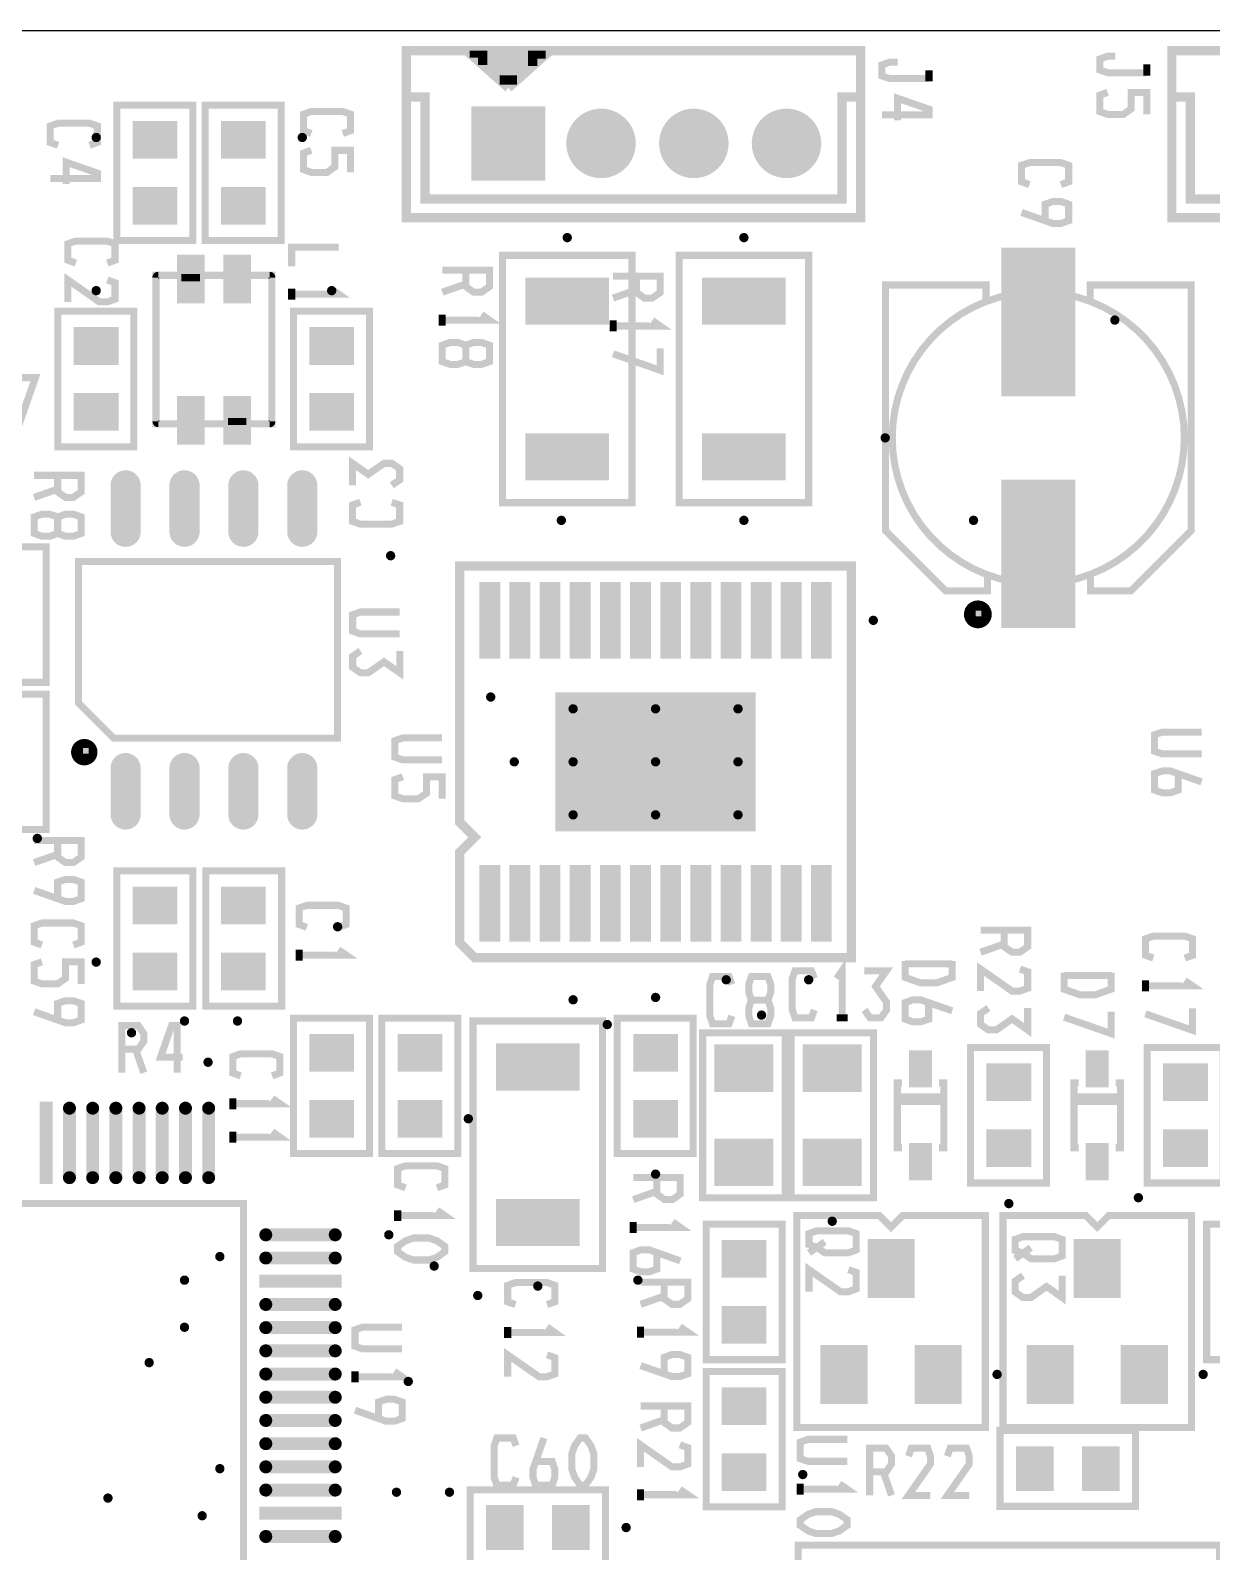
# Model space of a CAD drawing. Extents: x 0 to 118, y -6 to 50.
# Drawn here: x 22.08 to 47.55, y 17.26 to 50.06 of the extents above; entities that cross this region are included whole.
import ezdxf

# ---------------------------------------------------------------- set-up
doc = ezdxf.new("R2010")
doc.units = 0
doc.header["$MEASUREMENT"] = 0
doc.layers.get('0').update_dxf_attribs({"linetype": 'CONTINUOUS'})
for name, color, linetype in [('22-304-0_DRD', 1, 'CONTINUOUS'), ('22-304-0_SMT', 254, 'CONTINUOUS'), ('22-304-0_SST', 1, 'CONTINUOUS'), ('THRUHOLE_TAP', 11, 'CONTINUOUS')]:
    doc.layers.add(name, color=color, linetype=linetype)

# ---------------------------------------------------------------- blocks, each defined once
blk = doc.blocks.new('RECTANGLE_2')
blk.add_solid([(0.4826, 0.4064), (0.4826, -0.4064), (-0.4826, 0.4064), (-0.4826, -0.4064)])
blk = doc.blocks.new('RECTANGLE_3')
blk.add_solid([(0.63627, 0.51308), (0.63627, -0.51308), (-0.63627, 0.51308), (-0.63627, -0.51308)])
blk = doc.blocks.new('RECTANGLE_4')
blk.add_solid([(0.8001, 1.6002), (0.8001, -1.6002), (-0.8001, 1.6002), (-0.8001, -1.6002)])
blk = doc.blocks.new('RECTANGLE_5')
blk.add_solid([(0.9017, 0.508), (0.9017, -0.508), (-0.9017, 0.508), (-0.9017, -0.508)])
blk = doc.blocks.new('RECTANGLE_6')
blk.add_solid([(0.4064, 0.4826), (0.4064, -0.4826), (-0.4064, 0.4826), (-0.4064, -0.4826)])
blk = doc.blocks.new('RECTANGLE_14')
blk.add_solid([(0.508, 0.635), (0.508, -0.635), (-0.508, 0.635), (-0.508, -0.635)])
blk = doc.blocks.new('RECTANGLE_16')
blk.add_solid([(0.25019, 0.40005), (0.25019, -0.40005), (-0.25019, 0.40005), (-0.25019, -0.40005)])
blk = doc.blocks.new('ROUND_22')
at = {"const_width": 0.7493}
blk.add_lwpolyline([(-0.37465, 0, 1), (0.37465, 0, 1)], format="xyb", close=True, dxfattribs=at)
blk = doc.blocks.new('SQUARE_25')
blk.add_solid([(0.8001, 0.8001), (0.8001, -0.8001), (-0.8001, 0.8001), (-0.8001, -0.8001)])
blk = doc.blocks.new('RECTANGLE_28')
blk.add_solid([(0.29972, 0.52451), (0.29972, -0.52451), (-0.29972, 0.52451), (-0.29972, -0.52451)])
blk = doc.blocks.new('OBLONG_36')
at = {"const_width": 0.65024}
blk.add_lwpolyline([(0, 0.50038), (0, -0.50038)], dxfattribs=at)
at = {"const_width": 0.32512}
for points in [[(-0.16256, 0.50038, 1), (0.16256, 0.50038, 1)], [(-0.16256, -0.50038, 1), (0.16256, -0.50038, 1)]]:
    blk.add_lwpolyline(points, format="xyb", close=True, dxfattribs=at)
blk = doc.blocks.new('RECTANGLE_37')
blk.add_solid([(2.16027, 1.49987), (2.16027, -1.49987), (-2.16027, 1.49987), (-2.16027, -1.49987)])
blk = doc.blocks.new('RECTANGLE_38')
blk.add_solid([(0.22479, 0.82423), (0.22479, -0.82423), (-0.22479, 0.82423), (-0.22479, -0.82423)])
blk = doc.blocks.new('OBLONG_46')
at = {"const_width": 0.2794}
blk.add_lwpolyline([(0.7493, 0), (-0.7493, 0)], dxfattribs=at)
at = {"const_width": 0.1397}
for points in [[(-0.81915, 0, 1), (-0.67945, 0, 1)], [(0.67945, 0, 1), (0.81915, 0, 1)]]:
    blk.add_lwpolyline(points, format="xyb", close=True, dxfattribs=at)
blk = doc.blocks.new('RECTANGLE_47')
blk.add_solid([(0.889, 0.1397), (0.889, -0.1397), (-0.889, 0.1397), (-0.889, -0.1397)])
blk = doc.blocks.new('OBLONG_48')
at = {"const_width": 0.2794}
blk.add_lwpolyline([(0, 0.7493), (0, -0.7493)], dxfattribs=at)
at = {"const_width": 0.1397}
for points in [[(-0.06985, 0.7493, 1), (0.06985, 0.7493, 1)], [(-0.06985, -0.7493, 1), (0.06985, -0.7493, 1)]]:
    blk.add_lwpolyline(points, format="xyb", close=True, dxfattribs=at)
blk = doc.blocks.new('RECTANGLE_49')
blk.add_solid([(0.1397, 0.889), (0.1397, -0.889), (-0.1397, 0.889), (-0.1397, -0.889)])
blk = doc.blocks.new('ROUND_87')
at = {"const_width": 0.10033}
blk.add_lwpolyline([(-0.050164, 0, 1), (0.050164, 0, 1)], format="xyb", close=True, dxfattribs=at)
blk = doc.blocks.new('ROUND_89')
at = {"const_width": 0.44958}
blk.add_lwpolyline([(-0.22479, 0, 1), (0.22479, 0, 1)], format="xyb", close=True, dxfattribs=at)

msp = doc.modelspace()

# ---------------------------------------------------------------- linework, layer by layer
at = {"layer": '22-304-0_DRD'}
msp.add_line((0, 50.06086), (117.99062, 50.06086), dxfattribs=at)
at = {"layer": '22-304-0_SST'}
for points, const_width in [([(39.98468, 49.62398), (30.18536, 49.62398), (30.18536, 46.0248), (39.98468, 46.0248), (39.98468, 49.62398)], 0.20066), ([(33.28416, 49.62398), (33.1851, 49.62398), (31.48584, 49.62398), (32.385, 48.82388)], 0.20066), ([(33.18002, 49.53254), (31.58744, 49.53254)], 0.20066), ([(31.65348, 49.62398), (31.65348, 49.47412)], 0.20066), ([(31.83382, 49.62398), (31.83382, 49.3141)], 0.20066), ([(32.01162, 49.62398), (32.01162, 49.15408)], 0.20066), ([(32.19196, 49.62398), (32.19196, 48.99406)], 0.20066), ([(32.3723, 49.62398), (32.3723, 48.83404)], 0.20066), ([(33.28416, 49.62398), (32.385, 48.82388)], 0.20066), ([(32.55264, 49.62398), (32.55264, 48.97374)], 0.20066), ([(32.73298, 49.62398), (32.73298, 49.13376)], 0.20066), ([(32.91078, 49.62398), (32.91078, 49.29378)], 0.20066), ([(33.09112, 49.62398), (33.09112, 49.4538)], 0.20066), ([(45.4787, 49.5046), (45.31106, 49.5046), (45.14088, 49.44364), (45.14088, 49.20742), (45.31106, 49.149), (46.15688, 49.149)], 0.1524), ([(56.49468, 49.62398), (46.69536, 49.62398), (46.69536, 46.0248), (56.49468, 46.0248), (56.49468, 49.62398)], 0.20066), ([(32.97682, 49.3522), (31.79064, 49.3522)], 0.20066), ([(32.77616, 49.17186), (31.99384, 49.17186)], 0.20066), ([(40.7797, 49.3776), (40.61206, 49.3776), (40.44188, 49.31664), (40.44188, 49.08042), (40.61206, 49.022), (41.45788, 49.022)], 0.1524), ([(41.45788, 48.96104), (41.45788, 49.1998)], 0.1524), ([(46.15688, 49.08804), (46.15688, 49.3268)], 0.1524), ([(32.57296, 48.99406), (32.1945, 48.99406)], 0.20066), ([(30.18536, 48.62576), (30.58414, 48.62576), (30.58414, 46.42612), (39.58336, 46.42612), (39.58336, 48.62576), (39.98468, 48.62576)], 0.20066), ([(40.7797, 48.12284), (40.7797, 48.59782), (41.45788, 48.3616), (41.45788, 48.24222), (40.44188, 48.24222)], 0.1524), ([(45.31106, 48.72482), (45.14088, 48.6664), (45.14088, 48.3108), (45.31106, 48.24984), (45.64888, 48.24984), (45.81906, 48.36922), (45.81906, 48.72482), (46.15688, 48.72482), (46.15688, 48.24984)], 0.1524), ([(46.69536, 48.62576), (47.09414, 48.62576), (47.09414, 46.42612), (56.09336, 46.42612), (56.09336, 48.62576), (56.49468, 48.62576)], 0.20066), ([(23.9395, 48.4505), (23.9395, 45.5295), (25.5778, 45.5295), (25.5778, 48.4505), (23.9395, 48.4505)], 0.1524), ([(25.8445, 48.4505), (25.8445, 45.5295), (27.4828, 45.5295), (27.4828, 48.4505), (25.8445, 48.4505)], 0.1524), ([(28.13558, 47.83836), (27.9654, 47.89932), (27.9654, 48.25492), (28.13558, 48.31334), (28.81376, 48.31334), (28.9814, 48.25492), (28.9814, 47.89932), (28.81376, 47.83836)], 0.1524), ([(22.67458, 47.58436), (22.5044, 47.64532), (22.5044, 48.00092), (22.67458, 48.05934), (23.35276, 48.05934), (23.5204, 48.00092), (23.5204, 47.64532), (23.35276, 47.58436)], 0.1524), ([(22.84476, 46.74616), (22.84476, 47.22114), (23.5204, 46.98492), (23.5204, 46.86554), (22.5044, 46.86554)], 0.1524), ([(28.13558, 47.47514), (27.9654, 47.41672), (27.9654, 47.06112), (28.13558, 47.00016), (28.4734, 47.00016), (28.64358, 47.11954), (28.64358, 47.47514), (28.9814, 47.47514), (28.9814, 47.00016)], 0.1524), ([(43.6245, 46.736), (43.45432, 46.79696), (43.45432, 47.15256), (43.6245, 47.21098), (44.30268, 47.21098), (44.47032, 47.15256), (44.47032, 46.79696), (44.30268, 46.736)], 0.1524), ([(43.96232, 45.95876), (43.96232, 46.31436), (44.1325, 46.37278), (44.30268, 46.37278), (44.47032, 46.31436), (44.47032, 45.95876), (44.30268, 45.8978), (44.1325, 45.8978), (43.45432, 46.13656)], 0.1524), ([(23.05558, 45.04436), (22.8854, 45.10532), (22.8854, 45.46092), (23.05558, 45.51934), (23.73376, 45.51934), (23.9014, 45.46092), (23.9014, 45.10532), (23.73376, 45.04436)], 0.1524), ([(27.7114, 44.97578), (27.7114, 45.3898), (28.7274, 45.3898)], 0.1524), ([(32.258, 45.212), (35.052, 45.212), (35.052, 39.878), (32.258, 39.878), (32.258, 45.212)], 0.1524), ([(36.068, 45.212), (38.862, 45.212), (38.862, 39.878), (36.068, 39.878), (36.068, 45.212)], 0.1524), ([(31.46806, 44.89196), (31.46806, 44.53636), (31.6357, 44.41698), (31.80588, 44.41698), (31.97606, 44.53636), (31.97606, 44.89196), (30.96006, 44.89196)], 0.1524), ([(22.8854, 44.20616), (22.8854, 44.68114), (23.56358, 44.20616), (23.73376, 44.20616), (23.9014, 44.26712), (23.9014, 44.62272), (23.73376, 44.68114)], 0.1524), ([(27.28468, 44.7294), (27.28468, 44.7802), (27.23388, 44.7802), (24.83358, 44.7802), (24.78532, 44.7802), (24.78532, 44.7294)], 0.1524), ([(24.78532, 41.6306), (24.78532, 44.7294)], 0.1524), ([(25.73528, 44.7294), (25.33396, 44.7294)], 0.1524), ([(27.28468, 44.7294), (27.28468, 41.6306)], 0.1524), ([(31.46806, 44.59478), (30.96006, 44.41698)], 0.1524), ([(35.15106, 44.76496), (35.15106, 44.40936), (35.3187, 44.28998), (35.48888, 44.28998), (35.65906, 44.40936), (35.65906, 44.76496), (34.64306, 44.76496)], 0.1524), ([(42.71772, 38.2778), (42.71772, 37.97808), (41.81602, 37.97808), (40.51808, 39.27602), (40.51808, 44.57192), (42.68724, 44.57192), (42.68724, 44.26204)], 0.1524), ([(44.94276, 38.26764), (44.94276, 37.97808), (45.81398, 37.97808), (47.11192, 39.27602), (47.11192, 44.57192), (44.9326, 44.57192), (44.9326, 44.23156)], 0.1524), ([(27.7114, 44.25696), (27.7114, 44.49318)], 0.1524), ([(27.7114, 44.3738), (28.7274, 44.3738), (28.55976, 44.49318)], 0.1524), ([(35.15106, 44.46778), (34.64306, 44.28998)], 0.1524), ([(22.6695, 44.0055), (22.6695, 41.0845), (24.3078, 41.0845), (24.3078, 44.0055), (22.6695, 44.0055)], 0.1524), ([(27.7495, 44.0055), (27.7495, 41.0845), (29.3878, 41.0845), (29.3878, 44.0055), (27.7495, 44.0055)], 0.1524), ([(30.96006, 43.69816), (30.96006, 43.93438)], 0.1524), ([(30.96006, 43.815), (31.97606, 43.815), (31.80588, 43.93438)], 0.1524), ([(34.64306, 43.57116), (34.64306, 43.80738)], 0.1524), ([(34.64306, 43.688), (35.65906, 43.688), (35.48888, 43.80738)], 0.1524), ([(31.46806, 42.91838), (31.6357, 42.85996), (31.80588, 42.85996), (31.97606, 42.91838), (31.97606, 43.27398), (31.80588, 43.3324), (31.6357, 43.3324), (31.46806, 43.27398), (31.46806, 42.91838), (31.29788, 42.85996), (31.1277, 42.85996), (30.96006, 42.91838), (30.96006, 43.27398), (31.1277, 43.3324), (31.29788, 43.3324), (31.46806, 43.27398)], 0.1524), ([(34.64306, 43.08856), (35.65906, 42.73296), (35.65906, 43.2054)], 0.1524), ([(21.82876, 41.55694), (22.18436, 42.57294), (21.70938, 42.57294)], 0.1524), ([(24.78532, 41.6306), (24.78532, 41.5798), (24.83358, 41.5798), (27.23388, 41.5798), (27.28468, 41.5798), (27.28468, 41.6306)], 0.1524), ([(26.33472, 41.6306), (26.73604, 41.6306)], 0.1524), ([(29.8704, 40.25392), (30.04058, 40.37076), (30.04058, 40.60952), (29.8704, 40.72636), (29.70276, 40.72636), (29.3624, 40.49014), (29.02458, 40.72636), (29.02458, 40.25392)], 0.1524), ([(22.66442, 40.46728), (22.66442, 40.11168), (22.83206, 39.9923), (23.00224, 39.9923), (23.17242, 40.11168), (23.17242, 40.46728), (22.15642, 40.46728)], 0.1524), ([(22.66442, 40.1701), (22.15642, 39.9923)], 0.1524), ([(22.66442, 39.21506), (22.83206, 39.1541), (23.00224, 39.1541), (23.17242, 39.21506), (23.17242, 39.57066), (23.00224, 39.62908), (22.83206, 39.62908), (22.66442, 39.57066), (22.66442, 39.21506), (22.49424, 39.1541), (22.32406, 39.1541), (22.15642, 39.21506), (22.15642, 39.57066), (22.32406, 39.62908), (22.49424, 39.62908), (22.66442, 39.57066)], 0.1524), ([(29.8704, 39.88816), (30.04058, 39.82974), (30.04058, 39.47414), (29.8704, 39.41572), (29.19476, 39.41572), (29.02458, 39.47414), (29.02458, 39.82974), (29.19476, 39.88816)], 0.1524), ([(22.4155, 36.0045), (22.4155, 38.9255), (20.7772, 38.9255), (20.7772, 36.0045), (22.4155, 36.0045)], 0.1524), ([(23.114, 35.56), (23.114, 38.608), (28.702, 38.608), (28.702, 34.798), (23.876, 34.798), (23.114, 35.56)], 0.1524), ([(39.78402, 38.51402), (31.33598, 38.51402), (31.33598, 32.98952), (31.6611, 32.6644), (31.33598, 32.33928), (31.33598, 30.3911), (31.6611, 30.06598), (39.78402, 30.06598), (39.78402, 38.51402)], 0.20066), ([(42.39006, 37.65804), (42.39006, 37.28212)], 0.1524), ([(42.52722, 37.6936), (42.52722, 37.24656)], 0.1524), ([(30.04312, 37.04844), (29.19476, 37.04844), (29.02712, 37.10686), (29.02712, 37.46246), (29.19476, 37.52088), (30.04312, 37.52088)], 0.1524), ([(42.73296, 37.48532), (42.28846, 37.48532)], 0.1524), ([(42.6974, 37.34816), (42.32402, 37.34816)], 0.1524), ([(42.67454, 37.62248), (42.34688, 37.62248)], 0.1524), ([(42.66438, 37.63264), (42.66438, 37.30498)], 0.1524), ([(29.19476, 36.68268), (29.02712, 36.56584), (29.02712, 36.32708), (29.19476, 36.21024), (29.36494, 36.21024), (29.70276, 36.44646), (30.04312, 36.21024), (30.04312, 36.68268)], 0.1524), ([(22.4155, 32.8295), (22.4155, 35.7505), (20.7772, 35.7505), (20.7772, 32.8295), (22.4155, 32.8295)], 0.1524), ([(23.26894, 34.70402), (23.26894, 34.29254)], 0.1524), ([(30.95498, 34.33318), (30.10916, 34.33318), (29.93898, 34.3916), (29.93898, 34.7472), (30.10916, 34.80562), (30.95498, 34.80562)], 0.1524), ([(47.33798, 34.46018), (46.49216, 34.46018), (46.32198, 34.5186), (46.32198, 34.8742), (46.49216, 34.93262), (47.33798, 34.93262)], 0.1524), ([(23.4442, 34.52876), (23.03272, 34.52876)], 0.1524), ([(23.4188, 34.3916), (23.06066, 34.3916)], 0.1524), ([(23.36292, 34.66592), (23.11654, 34.66592)], 0.1524), ([(23.13178, 34.67608), (23.13178, 34.31794)], 0.1524), ([(23.4061, 34.6202), (23.4061, 34.37382)], 0.1524), ([(46.82998, 34.036), (46.82998, 33.6804), (46.6598, 33.62198), (46.49216, 33.62198), (46.32198, 33.6804), (46.32198, 34.036), (46.49216, 34.09442), (46.6598, 34.09442), (47.33798, 33.8582)], 0.1524), ([(30.10916, 33.96742), (29.93898, 33.909), (29.93898, 33.5534), (30.10916, 33.49498), (30.44698, 33.49498), (30.61716, 33.61182), (30.61716, 33.96742), (30.95498, 33.96742), (30.95498, 33.49498)], 0.1524), ([(22.66442, 32.59328), (22.66442, 32.23768), (22.83206, 32.1183), (23.00224, 32.1183), (23.17242, 32.23768), (23.17242, 32.59328), (22.15642, 32.59328)], 0.1524), ([(22.66442, 32.2961), (22.15642, 32.1183)], 0.1524), ([(22.66442, 31.34106), (22.66442, 31.69666), (22.83206, 31.75508), (23.00224, 31.75508), (23.17242, 31.69666), (23.17242, 31.34106), (23.00224, 31.2801), (22.83206, 31.2801), (22.15642, 31.51886)], 0.1524), ([(23.9395, 31.9405), (23.9395, 29.0195), (25.5778, 29.0195), (25.5778, 31.9405), (23.9395, 31.9405)], 0.1524), ([(27.4955, 29.0195), (27.4955, 31.9405), (25.8572, 31.9405), (25.8572, 29.0195), (27.4955, 29.0195)], 0.1524), ([(28.03906, 30.7213), (27.87142, 30.78226), (27.87142, 31.13786), (28.03906, 31.19628), (28.71724, 31.19628), (28.88742, 31.13786), (28.88742, 30.78226), (28.71724, 30.7213)], 0.1524), ([(22.32406, 30.3403), (22.15642, 30.40126), (22.15642, 30.75686), (22.32406, 30.81528), (23.00224, 30.81528), (23.17242, 30.75686), (23.17242, 30.40126), (23.00224, 30.3403)], 0.1524), ([(43.0784, 30.66034), (43.0784, 30.30474), (43.24858, 30.18536), (43.41876, 30.18536), (43.5864, 30.30474), (43.5864, 30.66034), (42.5704, 30.66034)], 0.1524), ([(46.29658, 30.05836), (46.1264, 30.11932), (46.1264, 30.47492), (46.29658, 30.53334), (46.97476, 30.53334), (47.1424, 30.47492), (47.1424, 30.11932), (46.97476, 30.05836)], 0.1524), ([(27.87142, 30.00248), (27.87142, 30.2387)], 0.1524), ([(27.87142, 30.12186), (28.88742, 30.12186), (28.71724, 30.2387)], 0.1524), ([(43.0784, 30.36316), (42.5704, 30.18536)], 0.1524), ([(22.32406, 29.97708), (22.15642, 29.91866), (22.15642, 29.56306), (22.32406, 29.5021), (22.66442, 29.5021), (22.83206, 29.62148), (22.83206, 29.97708), (23.17242, 29.97708), (23.17242, 29.5021)], 0.1524), ([(38.98392, 28.94076), (38.92296, 28.77058), (38.56736, 28.77058), (38.50894, 28.94076), (38.50894, 29.6164), (38.56736, 29.78658), (38.92296, 29.78658), (38.98392, 29.6164)], 0.1524), ([(39.58336, 28.77058), (39.58336, 29.78658), (39.46652, 29.6164)], 0.1524), ([(40.06596, 28.94076), (40.18534, 28.77058), (40.42156, 28.77058), (40.54094, 28.94076), (40.54094, 29.1084), (40.30472, 29.44876), (40.54094, 29.78658), (40.06596, 29.78658)], 0.1524), ([(40.94226, 29.9974), (40.94226, 29.6418), (41.28008, 29.52242), (41.6179, 29.52242), (41.95826, 29.6418), (41.95826, 29.9974)], 0.1524), ([(40.94226, 29.93644), (41.95826, 29.93644)], 0.1524), ([(42.5704, 29.34716), (42.5704, 29.82214), (43.24858, 29.34716), (43.41876, 29.34716), (43.5864, 29.40812), (43.5864, 29.76372), (43.41876, 29.82214)], 0.1524), ([(37.20592, 28.81376), (37.14496, 28.64358), (36.78936, 28.64358), (36.73094, 28.81376), (36.73094, 29.4894), (36.78936, 29.65958), (37.14496, 29.65958), (37.20592, 29.4894)], 0.1524), ([(37.98316, 29.15158), (38.04412, 29.32176), (38.04412, 29.4894), (37.98316, 29.65958), (37.62756, 29.65958), (37.56914, 29.4894), (37.56914, 29.32176), (37.62756, 29.15158), (37.98316, 29.15158), (38.04412, 28.9814), (38.04412, 28.81376), (37.98316, 28.64358), (37.62756, 28.64358), (37.56914, 28.81376), (37.56914, 28.9814), (37.62756, 29.15158)], 0.1524), ([(44.37126, 29.7434), (44.37126, 29.3878), (44.70908, 29.26842), (45.0469, 29.26842), (45.38726, 29.3878), (45.38726, 29.7434)], 0.1524), ([(44.37126, 29.68244), (45.38726, 29.68244)], 0.1524), ([(46.1264, 29.33954), (46.1264, 29.57576)], 0.1524), ([(46.1264, 29.45892), (47.1424, 29.45892), (46.97476, 29.57576)], 0.1524), ([(22.66442, 28.72486), (22.66442, 29.08046), (22.83206, 29.13888), (23.00224, 29.13888), (23.17242, 29.08046), (23.17242, 28.72486), (23.00224, 28.6639), (22.83206, 28.6639), (22.15642, 28.90266)], 0.1524), ([(41.45026, 29.09824), (41.45026, 28.74264), (41.28008, 28.68422), (41.1099, 28.68422), (40.94226, 28.74264), (40.94226, 29.09824), (41.1099, 29.1592), (41.28008, 29.1592), (41.95826, 28.92044)], 0.1524), ([(42.74058, 28.98394), (42.5704, 28.86456), (42.5704, 28.62834), (42.74058, 28.50896), (42.91076, 28.50896), (43.24858, 28.74772), (43.5864, 28.50896), (43.5864, 28.98394)], 0.1524), ([(44.37126, 28.78582), (45.38726, 28.43022), (45.38726, 28.9052)], 0.1524), ([(46.1264, 28.85694), (47.1424, 28.50134), (47.1424, 28.97632)], 0.1524), ([(24.04618, 28.09494), (24.40178, 28.09494), (24.52116, 28.26512), (24.52116, 28.43276), (24.40178, 28.60294), (24.04618, 28.60294), (24.04618, 27.58694)], 0.1524), ([(25.35936, 27.92476), (24.88438, 27.92476), (25.1206, 28.60294), (25.23998, 28.60294), (25.23998, 27.58694)], 0.1524), ([(27.7495, 28.7655), (27.7495, 25.8445), (29.3878, 25.8445), (29.3878, 28.7655), (27.7495, 28.7655)], 0.1524), ([(29.6545, 28.7655), (29.6545, 25.8445), (31.2928, 25.8445), (31.2928, 28.7655), (29.6545, 28.7655)], 0.1524), ([(34.417, 23.368), (31.623, 23.368), (31.623, 28.702), (34.417, 28.702), (34.417, 23.368)], 0.1524), ([(34.7345, 28.7655), (34.7345, 25.8445), (36.3728, 25.8445), (36.3728, 28.7655), (34.7345, 28.7655)], 0.1524), ([(39.70274, 28.77058), (39.46652, 28.77058)], 0.1524), ([(38.354, 24.892), (38.354, 28.448), (36.576, 28.448), (36.576, 24.892), (38.354, 24.892)], 0.1524), ([(40.259, 24.892), (40.259, 28.448), (38.481, 28.448), (38.481, 24.892), (40.259, 24.892)], 0.1524), ([(24.34336, 28.09494), (24.52116, 27.58694)], 0.1524), ([(26.61158, 27.51836), (26.4414, 27.57932), (26.4414, 27.93492), (26.61158, 27.99334), (27.28976, 27.99334), (27.4574, 27.93492), (27.4574, 27.57932), (27.28976, 27.51836)], 0.1524), ([(42.3545, 28.1305), (42.3545, 25.2095), (43.9928, 25.2095), (43.9928, 28.1305), (42.3545, 28.1305)], 0.1524), ([(46.1645, 28.1305), (46.1645, 25.2095), (47.8028, 25.2095), (47.8028, 28.1305), (46.1645, 28.1305)], 0.1524), ([(40.87622, 27.3685), (40.77462, 27.3685), (40.77462, 25.9715), (40.87622, 25.9715)], 0.1524), ([(41.67378, 25.9715), (41.77538, 25.9715), (41.77538, 27.3685), (41.67378, 27.3685)], 0.1524), ([(44.68622, 27.3685), (44.58462, 27.3685), (44.58462, 25.9715), (44.68622, 25.9715)], 0.1524), ([(45.48378, 25.9715), (45.58538, 25.9715), (45.58538, 27.3685), (45.48378, 27.3685)], 0.1524), ([(26.4414, 26.79954), (26.4414, 27.03576)], 0.1524), ([(26.4414, 26.91892), (27.4574, 26.91892), (27.28976, 27.03576)], 0.1524), ([(41.77538, 27.06878), (41.77538, 26.96972), (40.77462, 26.96972), (40.77462, 27.06878), (41.77538, 27.06878)], 0.1524), ([(45.58538, 27.06878), (45.58538, 26.96972), (44.58462, 26.96972), (44.58462, 27.06878), (45.58538, 27.06878)], 0.1524), ([(26.4414, 26.08072), (26.4414, 26.31694)], 0.1524), ([(26.4414, 26.19756), (27.4574, 26.19756), (27.28976, 26.31694)], 0.1524), ([(30.16758, 25.10536), (29.9974, 25.16632), (29.9974, 25.52192), (30.16758, 25.58034), (30.84576, 25.58034), (31.0134, 25.52192), (31.0134, 25.16632), (30.84576, 25.10536)], 0.1524), ([(35.5854, 25.32634), (35.5854, 24.97074), (35.75558, 24.85136), (35.92576, 24.85136), (36.0934, 24.97074), (36.0934, 25.32634), (35.0774, 25.32634)], 0.1524), ([(35.5854, 25.02916), (35.0774, 24.85136)], 0.1524), ([(18.923, 15.875), (26.67, 15.875), (26.67, 24.765), (17.78, 24.765), (17.78, 17.018), (18.923, 15.875)], 0.1524), ([(29.9974, 24.38654), (29.9974, 24.62276)], 0.1524), ([(29.9974, 24.50592), (31.0134, 24.50592), (30.84576, 24.62276)], 0.1524), ([(35.0774, 24.13254), (35.0774, 24.36876)], 0.1524), ([(35.0774, 24.25192), (36.0934, 24.25192), (35.92576, 24.36876)], 0.1524), ([(38.2905, 21.3995), (38.2905, 24.3205), (36.6522, 24.3205), (36.6522, 21.3995), (38.2905, 21.3995)], 0.1524), ([(38.608, 19.939), (42.672, 19.939), (42.672, 24.511), (40.894, 24.511), (40.64, 24.257), (40.386, 24.511), (38.608, 24.511), (38.608, 19.939)], 0.1524), ([(43.053, 19.939), (47.117, 19.939), (47.117, 24.511), (45.339, 24.511), (45.085, 24.257), (44.831, 24.511), (43.053, 24.511), (43.053, 19.939)], 0.1524), ([(49.0855, 21.3995), (49.0855, 24.3205), (47.4472, 24.3205), (47.4472, 21.3995), (49.0855, 21.3995)], 0.1524), ([(29.9974, 23.84552), (30.16758, 23.96236), (30.33776, 24.02332), (30.67558, 24.02332), (30.84576, 23.96236), (31.0134, 23.84552), (31.0134, 23.72614), (30.84576, 23.60676), (30.67558, 23.54834), (30.33776, 23.54834), (30.16758, 23.60676), (29.9974, 23.72614), (29.9974, 23.84552)], 0.1524), ([(39.0398, 24.17826), (38.86962, 24.11984), (38.86962, 23.88108), (39.0398, 23.82266), (39.20998, 23.70328), (39.71798, 23.70328), (39.88562, 23.76424), (39.88562, 24.11984), (39.71798, 24.17826), (39.0398, 24.17826)], 0.1524), ([(39.20998, 23.94204), (38.86962, 23.70328)], 0.1524), ([(43.4848, 24.05126), (43.31462, 23.99284), (43.31462, 23.75408), (43.4848, 23.69566), (43.65498, 23.57628), (44.16298, 23.57628), (44.33062, 23.63724), (44.33062, 23.99284), (44.16298, 24.05126), (43.4848, 24.05126)], 0.1524), ([(35.5854, 23.70836), (35.5854, 23.35276), (35.41776, 23.29434), (35.24758, 23.29434), (35.0774, 23.35276), (35.0774, 23.70836), (35.24758, 23.76932), (35.41776, 23.76932), (36.0934, 23.53056)], 0.1524), ([(43.65498, 23.81504), (43.31462, 23.57628)], 0.1524), ([(38.86962, 22.86508), (38.86962, 23.34006), (39.5478, 22.86508), (39.71798, 22.86508), (39.88562, 22.92604), (39.88562, 23.28164), (39.71798, 23.34006)], 0.1524), ([(43.4848, 23.21306), (43.31462, 23.09368), (43.31462, 22.85746), (43.4848, 22.73808), (43.65498, 22.73808), (43.9928, 22.97684), (44.33062, 22.73808), (44.33062, 23.21306)], 0.1524), ([(32.53994, 22.58822), (32.36976, 22.64664), (32.36976, 23.00224), (32.53994, 23.0632), (33.21812, 23.0632), (33.38576, 23.00224), (33.38576, 22.64664), (33.21812, 22.58822)], 0.1524), ([(35.74542, 23.06828), (35.74542, 22.71268), (35.91306, 22.5933), (36.08324, 22.5933), (36.25342, 22.71268), (36.25342, 23.06828), (35.23742, 23.06828)], 0.1524), ([(35.74542, 22.7711), (35.23742, 22.5933)], 0.1524), ([(30.09392, 21.63064), (29.2481, 21.63064), (29.07792, 21.68906), (29.07792, 22.04466), (29.2481, 22.10308), (30.09392, 22.10308)], 0.1524), ([(32.36976, 21.8694), (32.36976, 22.10562)], 0.1524), ([(32.36976, 21.98624), (33.38576, 21.98624), (33.21812, 22.10562)], 0.1524), ([(35.23742, 21.87448), (35.23742, 22.1107)], 0.1524), ([(35.23742, 21.99386), (36.25342, 21.99386), (36.08324, 22.1107)], 0.1524), ([(32.36976, 21.0312), (32.36976, 21.50364), (33.04794, 21.0312), (33.21812, 21.0312), (33.38576, 21.08962), (33.38576, 21.44522), (33.21812, 21.50364)], 0.1524), ([(35.74542, 21.0947), (35.74542, 21.4503), (35.91306, 21.51126), (36.08324, 21.51126), (36.25342, 21.4503), (36.25342, 21.0947), (36.08324, 21.03628), (35.91306, 21.03628), (35.23742, 21.2725)], 0.1524), ([(29.07792, 20.90928), (29.07792, 21.14804)], 0.1524), ([(29.07792, 21.02866), (30.09392, 21.02866), (29.92374, 21.14804)], 0.1524), ([(38.2905, 18.2245), (38.2905, 21.1455), (36.6522, 21.1455), (36.6522, 18.2245), (38.2905, 18.2245)], 0.1524), ([(29.58592, 20.13204), (29.58592, 20.48764), (29.7561, 20.54606), (29.92374, 20.54606), (30.09392, 20.48764), (30.09392, 20.13204), (29.92374, 20.07108), (29.7561, 20.07108), (29.07792, 20.30984)], 0.1524), ([(35.74542, 20.40128), (35.74542, 20.04568), (35.91306, 19.9263), (36.08324, 19.9263), (36.25342, 20.04568), (36.25342, 20.40128), (35.23742, 20.40128)], 0.1524), ([(35.74542, 20.1041), (35.23742, 19.9263)], 0.1524), ([(32.5501, 18.86458), (32.49168, 18.6944), (32.13608, 18.6944), (32.07766, 18.86458), (32.07766, 19.54276), (32.13608, 19.7104), (32.49168, 19.7104), (32.5501, 19.54276)], 0.1524), ([(32.97428, 19.2024), (33.32988, 19.2024), (33.3883, 19.03476), (33.3883, 18.86458), (33.32988, 18.6944), (32.97428, 18.6944), (32.91586, 18.86458), (32.91586, 19.03476), (33.15208, 19.7104)], 0.1524), ([(33.93186, 18.6944), (33.81248, 18.86458), (33.75406, 19.03476), (33.75406, 19.37258), (33.81248, 19.54276), (33.93186, 19.7104), (34.0487, 19.7104), (34.16808, 19.54276), (34.2265, 19.37258), (34.2265, 19.03476), (34.16808, 18.86458), (34.0487, 18.6944), (33.93186, 18.6944)], 0.1524), ([(35.23742, 19.0881), (35.23742, 19.56308), (35.91306, 19.0881), (36.08324, 19.0881), (36.25342, 19.14906), (36.25342, 19.50466), (36.08324, 19.56308)], 0.1524), ([(39.69512, 19.20748), (38.8493, 19.20748), (38.67912, 19.2659), (38.67912, 19.6215), (38.8493, 19.68246), (39.69512, 19.68246)], 0.1524), ([(45.9105, 19.8755), (42.9895, 19.8755), (42.9895, 18.2372), (45.9105, 18.2372), (45.9105, 19.8755)], 0.1524), ([(40.17772, 18.98142), (40.53332, 18.98142), (40.65016, 19.14906), (40.65016, 19.31924), (40.53332, 19.48942), (40.17772, 19.48942), (40.17772, 18.47342)], 0.1524), ([(41.48836, 18.47342), (41.01592, 18.47342), (41.48836, 19.14906), (41.48836, 19.31924), (41.42994, 19.48942), (41.07434, 19.48942), (41.01592, 19.31924)], 0.1524), ([(42.32656, 18.47342), (41.85412, 18.47342), (42.32656, 19.14906), (42.32656, 19.31924), (42.26814, 19.48942), (41.91254, 19.48942), (41.85412, 19.31924)], 0.1524), ([(40.47236, 18.98142), (40.65016, 18.47342)], 0.1524), ([(38.67912, 18.48866), (38.67912, 18.72488)], 0.1524), ([(38.67912, 18.6055), (39.69512, 18.6055), (39.52494, 18.72488)], 0.1524), ([(31.5595, 16.9545), (34.4805, 16.9545), (34.4805, 18.5928), (31.5595, 18.5928), (31.5595, 16.9545)], 0.1524), ([(35.23742, 18.36928), (35.23742, 18.6055)], 0.1524), ([(35.23742, 18.48866), (36.25342, 18.48866), (36.08324, 18.6055)], 0.1524), ([(38.67912, 17.9451), (38.8493, 18.06448), (39.01694, 18.1229), (39.3573, 18.1229), (39.52494, 18.06448), (39.69512, 17.9451), (39.69512, 17.82826), (39.52494, 17.70888), (39.3573, 17.65046), (39.01694, 17.65046), (38.8493, 17.70888), (38.67912, 17.82826), (38.67912, 17.9451)], 0.1524), ([(38.6334, 17.399), (38.6334, 10.541), (47.7266, 10.541), (47.7266, 17.399), (38.6334, 17.399)], 0.1524)]:
    msp.add_lwpolyline(points, dxfattribs=dict(at, const_width=const_width))
at = {"layer": '22-304-0_SST', "const_width": 0.1524}
for points in [[(24.83358, 44.7802, 0.4142136), (24.78278, 44.7294)], [(27.28468, 44.7294, 0.4142136), (27.23388, 44.7802)], [(43.815, 44.4246, 0.4142136), (40.6654, 41.275)], [(46.9646, 41.275, 0.4142136), (43.815, 44.4246)], [(24.78532, 41.6306, 0.4142136), (24.83358, 41.58234)], [(27.23388, 41.5798, 0.4142136), (27.28468, 41.6306)], [(40.6654, 41.275, 0.4142136), (43.815, 38.1254)], [(43.815, 38.1254, 0.4142136), (46.9646, 41.275)], [(42.51198, 37.6936, 0.4142136), (42.28846, 37.47008)], [(42.7355, 37.47008, 0.4142136), (42.51198, 37.6936)], [(42.28846, 37.47008, 0.4142136), (42.51198, 37.24656)], [(42.51198, 37.24656, 0.4142136), (42.7355, 37.47008)], [(23.23846, 34.70656, 0.4142136), (23.03018, 34.49828)], [(23.44674, 34.49828, 0.4142136), (23.23846, 34.70656)], [(23.03018, 34.49828, 0.4142136), (23.23846, 34.29)], [(23.23846, 34.29, 0.4142136), (23.44674, 34.49828)]]:
    msp.add_lwpolyline(points, format="xyb", dxfattribs=at)

# ---------------------------------------------------------------- block references
at = {"layer": '22-304-0_SMT'}
for name, p in [('SQUARE_25', (32.385, 47.625)), ('ROUND_22', (34.38398, 47.625)), ('ROUND_22', (36.3855, 47.625)), ('ROUND_22', (38.38448, 47.625)), ('RECTANGLE_2', (24.765, 47.7012)), ('RECTANGLE_2', (26.67, 47.7012)), ('RECTANGLE_2', (24.765, 46.2788)), ('RECTANGLE_2', (26.67, 46.2788)), ('RECTANGLE_4', (43.815, 43.77436)), ('RECTANGLE_28', (25.53462, 44.704)), ('RECTANGLE_28', (26.53538, 44.704)), ('RECTANGLE_5', (33.655, 44.2214)), ('RECTANGLE_5', (37.465, 44.2214)), ('RECTANGLE_2', (23.495, 43.2562)), ('RECTANGLE_2', (28.575, 43.2562)), ('RECTANGLE_2', (23.495, 41.8338)), ('RECTANGLE_28', (25.53462, 41.656)), ('RECTANGLE_28', (26.53538, 41.656)), ('RECTANGLE_2', (28.575, 41.8338)), ('RECTANGLE_5', (33.655, 40.8686)), ('RECTANGLE_5', (37.465, 40.8686)), ('OBLONG_36', (24.13, 39.751)), ('OBLONG_36', (25.4, 39.751)), ('OBLONG_36', (26.67, 39.751)), ('OBLONG_36', (27.94, 39.751)), ('RECTANGLE_4', (43.815, 38.77564)), ('RECTANGLE_38', (31.98622, 37.34054)), ('RECTANGLE_38', (32.63392, 37.34054)), ('RECTANGLE_38', (33.28416, 37.34054)), ('RECTANGLE_38', (33.9344, 37.34054)), ('RECTANGLE_38', (34.58464, 37.34054)), ('RECTANGLE_38', (35.23488, 37.34054)), ('RECTANGLE_38', (35.88512, 37.34054)), ('RECTANGLE_38', (36.53536, 37.34054)), ('RECTANGLE_38', (37.1856, 37.34054)), ('RECTANGLE_38', (37.83584, 37.34054)), ('RECTANGLE_38', (38.48354, 37.34054)), ('RECTANGLE_38', (39.13378, 37.34054)), ('RECTANGLE_37', (35.56, 34.29)), ('OBLONG_36', (24.13, 33.655)), ('OBLONG_36', (25.4, 33.655)), ('OBLONG_36', (26.67, 33.655)), ('OBLONG_36', (27.94, 33.655)), ('RECTANGLE_38', (31.98622, 31.23946)), ('RECTANGLE_38', (32.63392, 31.23946)), ('RECTANGLE_38', (33.28416, 31.23946)), ('RECTANGLE_38', (33.9344, 31.23946)), ('RECTANGLE_38', (34.58464, 31.23946)), ('RECTANGLE_38', (35.23488, 31.23946)), ('RECTANGLE_38', (35.88512, 31.23946)), ('RECTANGLE_38', (36.53536, 31.23946)), ('RECTANGLE_38', (37.1856, 31.23946)), ('RECTANGLE_38', (37.83584, 31.23946)), ('RECTANGLE_38', (38.48354, 31.23946)), ('RECTANGLE_38', (39.13378, 31.23946)), ('RECTANGLE_2', (24.765, 31.1912)), ('RECTANGLE_2', (26.67, 31.1912)), ('RECTANGLE_2', (24.765, 29.7688)), ('RECTANGLE_2', (26.67, 29.7688)), ('RECTANGLE_2', (28.575, 28.0162)), ('RECTANGLE_2', (30.48, 28.0162)), ('RECTANGLE_5', (33.02, 27.7114)), ('RECTANGLE_2', (35.56, 28.0162)), ('RECTANGLE_3', (37.465, 27.686)), ('RECTANGLE_3', (39.37, 27.686)), ('RECTANGLE_16', (41.275, 27.67076)), ('RECTANGLE_16', (45.085, 27.67076)), ('RECTANGLE_2', (43.18, 27.3812)), ('RECTANGLE_2', (46.99, 27.3812)), ('RECTANGLE_49', (22.41804, 26.0731)), ('OBLONG_48', (22.91842, 26.0731)), ('OBLONG_48', (23.4188, 26.0731)), ('OBLONG_48', (23.91918, 26.0731)), ('OBLONG_48', (24.41956, 26.0731)), ('OBLONG_48', (24.91994, 26.0731)), ('OBLONG_48', (25.42032, 26.0731)), ('OBLONG_48', (25.9207, 26.0731)), ('RECTANGLE_2', (28.575, 26.5938)), ('RECTANGLE_2', (30.48, 26.5938)), ('RECTANGLE_2', (35.56, 26.5938)), ('RECTANGLE_2', (43.18, 25.9588)), ('RECTANGLE_2', (46.99, 25.9588)), ('RECTANGLE_3', (37.465, 25.654)), ('RECTANGLE_3', (39.37, 25.654)), ('RECTANGLE_16', (41.275, 25.66924)), ('RECTANGLE_16', (45.085, 25.66924)), ('RECTANGLE_5', (33.02, 24.3586)), ('OBLONG_46', (27.9019, 24.0919)), ('RECTANGLE_2', (37.465, 23.5712)), ('RECTANGLE_14', (40.64, 23.368)), ('RECTANGLE_14', (45.085, 23.368)), ('OBLONG_46', (27.9019, 23.59152)), ('RECTANGLE_47', (27.9019, 23.09114)), ('OBLONG_46', (27.9019, 22.59076)), ('RECTANGLE_2', (37.465, 22.1488)), ('OBLONG_46', (27.9019, 22.09038)), ('OBLONG_46', (27.9019, 21.59)), ('RECTANGLE_14', (39.624, 21.082)), ('RECTANGLE_14', (41.656, 21.082)), ('RECTANGLE_14', (44.069, 21.082)), ('RECTANGLE_14', (46.101, 21.082)), ('OBLONG_46', (27.9019, 21.08962)), ('OBLONG_46', (27.9019, 20.58924)), ('RECTANGLE_2', (37.465, 20.3962)), ('OBLONG_46', (27.9019, 20.08886)), ('OBLONG_46', (27.9019, 19.58848)), ('RECTANGLE_2', (37.465, 18.9738)), ('RECTANGLE_6', (43.7388, 19.05)), ('RECTANGLE_6', (45.1612, 19.05)), ('OBLONG_46', (27.9019, 19.0881)), ('OBLONG_46', (27.9019, 18.58772)), ('RECTANGLE_47', (27.9019, 18.08734)), ('RECTANGLE_6', (32.3088, 17.78)), ('RECTANGLE_6', (33.7312, 17.78)), ('OBLONG_46', (27.9019, 17.58696))]:
    msp.add_blockref(name, p, dxfattribs=at)
at = {"layer": 'THRUHOLE_TAP'}
for name, p in [('ROUND_89', (32.385, 47.625)), ('ROUND_89', (34.38398, 47.625)), ('ROUND_89', (36.3855, 47.625)), ('ROUND_89', (38.38448, 47.625)), ('ROUND_87', (23.495, 47.752)), ('ROUND_87', (27.94, 47.752)), ('ROUND_87', (33.655, 45.593)), ('ROUND_87', (37.465, 45.593)), ('ROUND_87', (23.495, 44.45)), ('ROUND_87', (28.575, 44.45)), ('ROUND_87', (45.466, 43.815)), ('ROUND_87', (40.513, 41.275)), ('ROUND_87', (33.528, 39.497)), ('ROUND_87', (37.465, 39.497)), ('ROUND_87', (42.418, 39.497)), ('ROUND_87', (29.845, 38.735)), ('ROUND_87', (40.25646, 37.34054)), ('ROUND_87', (32.004, 35.687)), ('ROUND_87', (33.782, 35.433)), ('ROUND_87', (35.56, 35.433)), ('ROUND_87', (37.338, 35.433)), ('ROUND_87', (32.512, 34.29)), ('ROUND_87', (33.782, 34.29)), ('ROUND_87', (35.56, 34.29)), ('ROUND_87', (37.338, 34.29)), ('ROUND_87', (33.782, 33.147)), ('ROUND_87', (35.56, 33.147)), ('ROUND_87', (37.338, 33.147)), ('ROUND_87', (22.225, 32.639)), ('ROUND_87', (28.702, 30.734)), ('ROUND_87', (23.495, 29.972)), ('ROUND_87', (37.084, 29.591)), ('ROUND_87', (38.862, 29.591)), ('ROUND_87', (33.782, 29.1592)), ('ROUND_87', (35.56, 29.21)), ('ROUND_87', (37.846, 28.829)), ('ROUND_87', (24.257, 28.448)), ('ROUND_87', (25.4, 28.702)), ('ROUND_87', (26.543, 28.702)), ('ROUND_87', (34.5186, 28.6258)), ('ROUND_87', (25.908, 27.813)), ('ROUND_87', (31.5214, 26.5938)), ('ROUND_87', (35.56, 25.4)), ('ROUND_87', (45.974, 24.892)), ('ROUND_87', (43.18, 24.765)), ('ROUND_87', (39.37, 24.384)), ('ROUND_87', (29.8069, 24.0919)), ('ROUND_87', (26.162, 23.622)), ('ROUND_87', (30.7848, 23.4188)), ('ROUND_87', (25.4, 23.114)), ('ROUND_87', (33.02, 22.987)), ('ROUND_87', (35.179, 23.114)), ('ROUND_87', (31.7246, 22.7838)), ('ROUND_87', (25.4, 22.098)), ('ROUND_87', (24.638, 21.336)), ('ROUND_87', (30.226, 20.9296)), ('ROUND_87', (42.926, 21.082)), ('ROUND_87', (47.371, 21.082)), ('ROUND_87', (26.162, 19.05)), ('ROUND_87', (38.735, 18.923)), ('ROUND_87', (23.749, 18.415)), ('ROUND_87', (29.972, 18.542)), ('ROUND_87', (31.115, 18.542)), ('ROUND_87', (25.781, 18.034)), ('ROUND_87', (34.925, 17.78))]:
    msp.add_blockref(name, p, dxfattribs=at)

doc.saveas('drawing.dxf')
